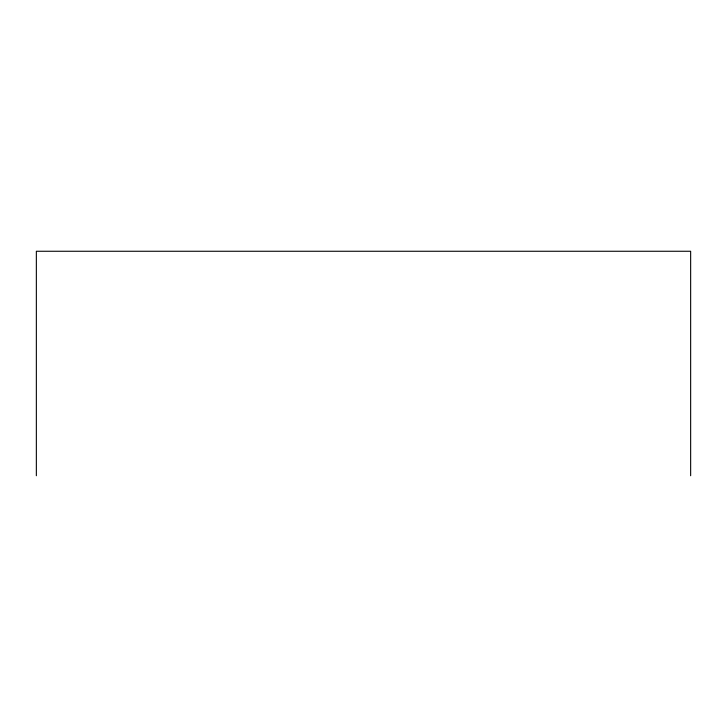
<?xml version="1.0" encoding="UTF-8"?>
<svg xmlns="http://www.w3.org/2000/svg" width="727" height="727" viewBox="0 0 727 727"><rect width="100%" height="100%" fill="white"/><g stroke="black" fill="none" stroke-linecap="round" stroke-linejoin="round"><path stroke-width="1.09" d="M690.65 475.74L690.65 251.26L36.35 251.26L36.35 475.74"/></g></svg>
